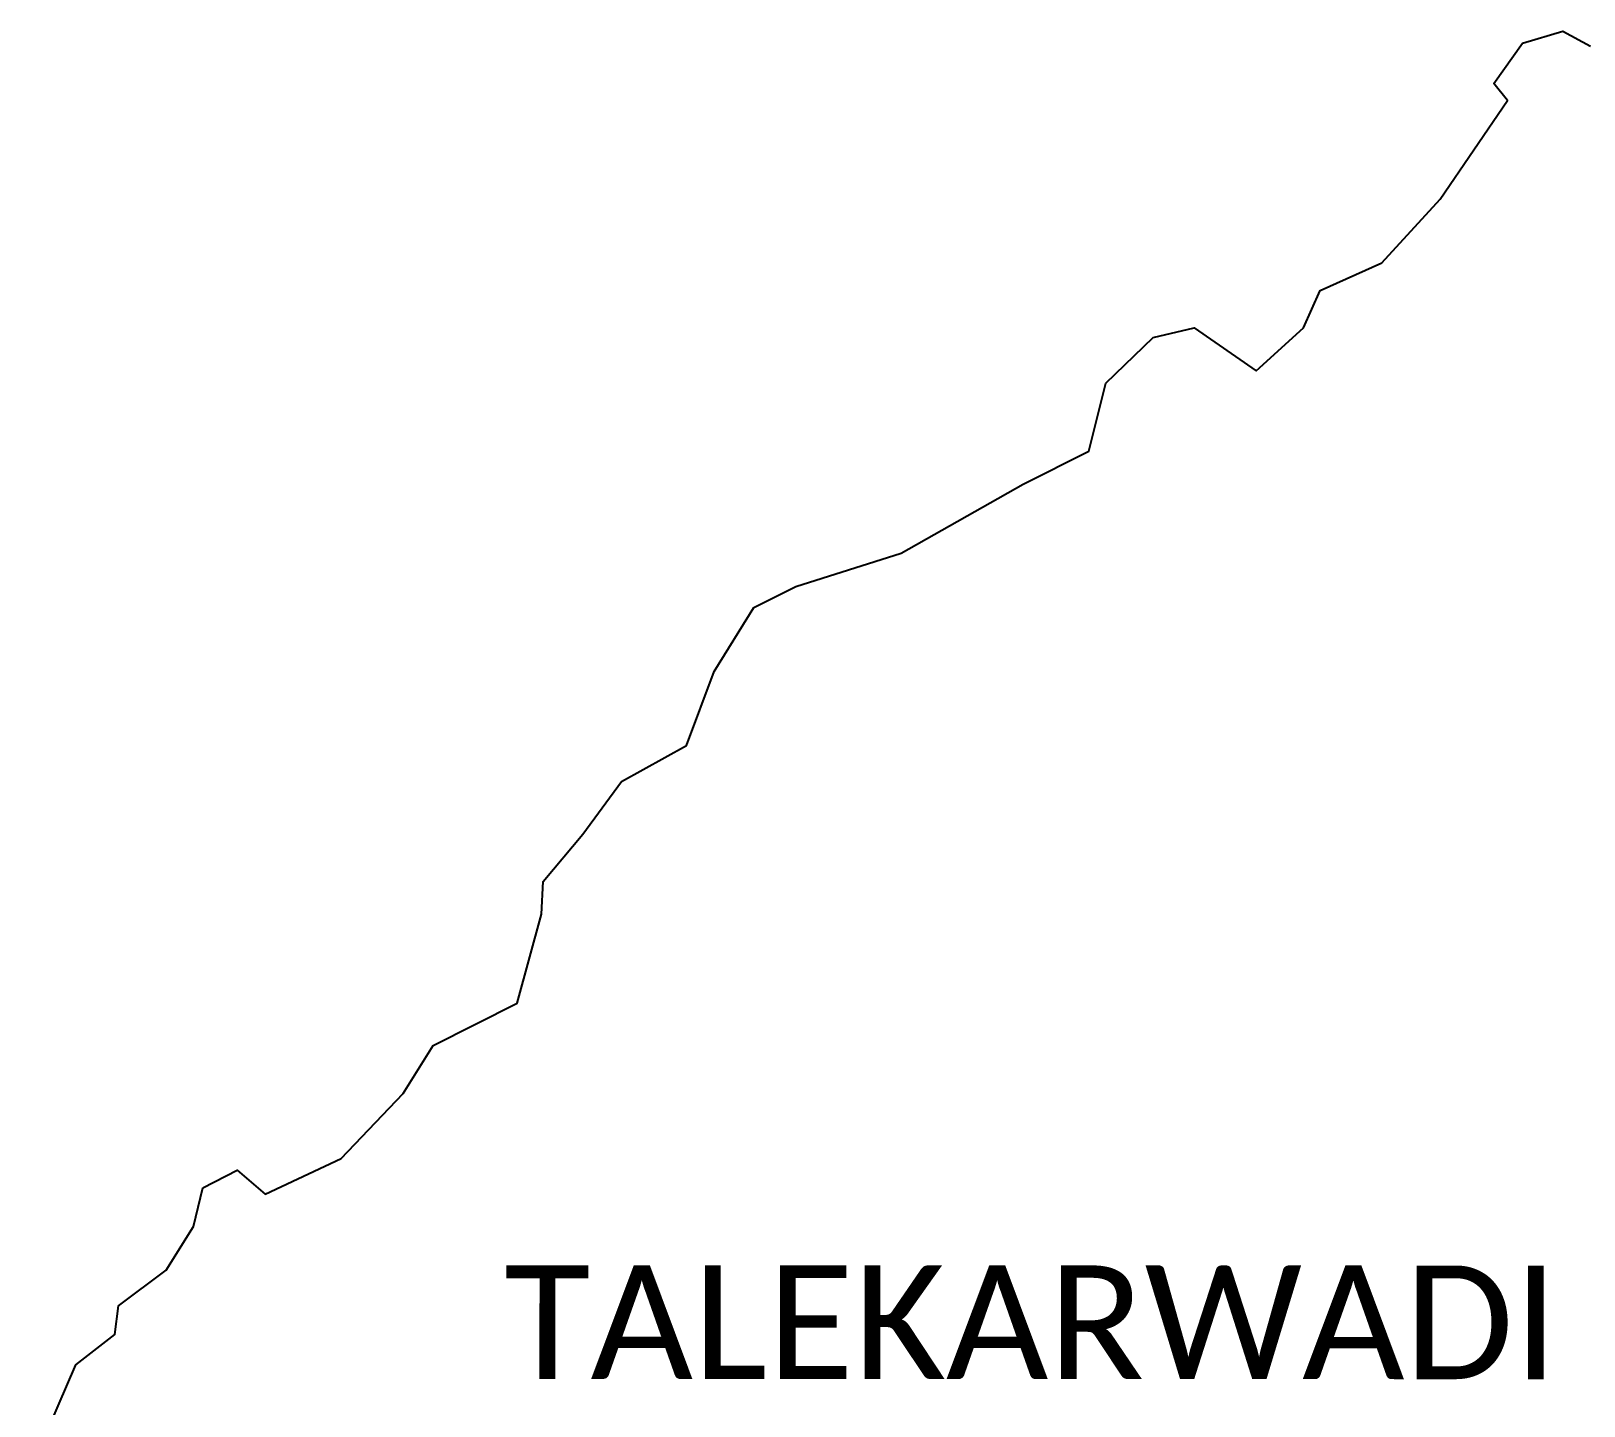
# Model space of a CAD drawing. Header units: metres. Extents: x 349514 to 354608, y 1756794 to 1760807.
# Drawn here: x 350659 to 352623, y 1758435 to 1760173 of the extents above; entities that cross this region are included whole.
import ezdxf

# ---------------------------------------------------------------- set-up
doc = ezdxf.new("R2010")
doc.units = ezdxf.units.M
doc.layers.add('village', color=3, linetype='Continuous')
doc.layers.add('VILLAGE NAME', color=250, linetype='Continuous')

msp = doc.modelspace()

# ---------------------------------------------------------------- linework, layer by layer
at = {"layer": 'village', "color": 3, "true_color": 0x00ff00}
msp.add_polyline3d([(350659.5, 1758355.7, 0), (350716.2, 1758486.7, 0), (350765.4, 1758524.8, 0), (350770.1, 1758561.4, 0), (350830.2, 1758606.2, 0), (350864.7, 1758661.7, 0), (350876.5, 1758710.2, 0), (350920.1, 1758732.5, 0), (350955.6, 1758702.3, 0), (351051.6, 1758747.5, 0), (351129.9, 1758829.6, 0), (351168, 1758890.1, 0), (351274.3, 1758943.9, 0), (351305, 1759056.3, 0), (351307, 1759097.6, 0), (351357.3, 1759157.6, 0), (351406.2, 1759224.2, 0), (351488.3, 1759269.4, 0), (351523.4, 1759363.2, 0), (351573.4, 1759444.2, 0), (351626.9, 1759470.5, 0), (351760, 1759512.6, 0), (351914.1, 1759600.1, 0), (351997.2, 1759641.5, 0), (352018.7, 1759727.5, 0), (352078.6, 1759785.3, 0), (352130.4, 1759797.7, 0), (352209, 1759743.4, 0), (352268.8, 1759797.4, 0), (352289.7, 1759844.6, 0), (352367.7, 1759879.9, 0), (352441.7, 1759960.2, 0), (352526.9, 1760084.8, 0), (352509.3, 1760106.6, 0), (352545.9, 1760157.4, 0), (352596.8, 1760172.7, 0), (352631.9, 1760153.7, 0)], dxfattribs=at)

# ---------------------------------------------------------------- texts
at = {"layer": 'VILLAGE NAME', "insert": (351257.9, 1758612.6), "char_height": 143.7, "attachment_point": 1, "rotation": 359.9793}
msp.add_mtext_dynamic_manual_height_columns('{\\fCalibri|b0|i0|c0|p34;TALEKARWADI}', width=1418, gutter_width=718.5, heights=[0], dxfattribs=at)

doc.saveas('drawing.dxf')
